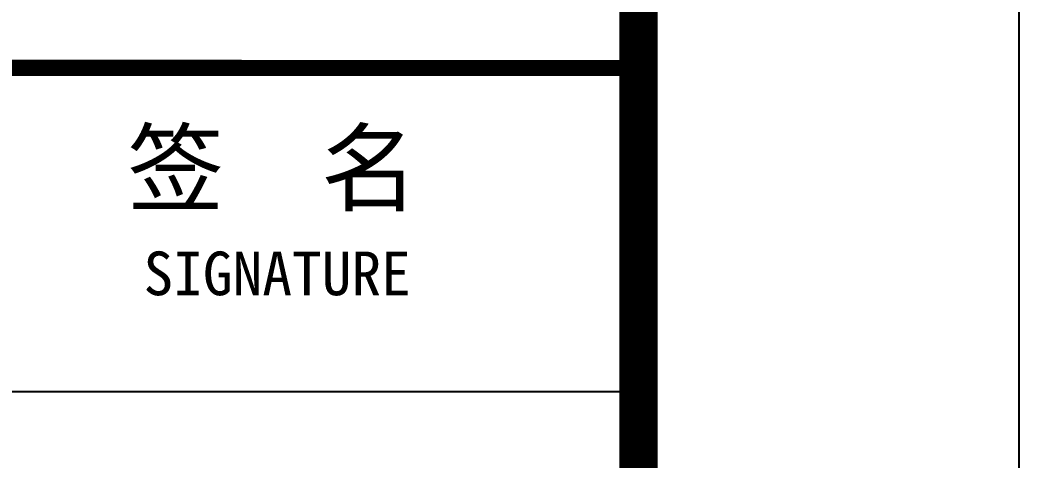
# Model space of a CAD drawing. Extents: x 4929870 to 5205508, y 4505833 to 4862647.
# Drawn here: x 5073219 to 5078470, y 4719879 to 4722192 of the extents above; entities that cross this region are included whole.
import ezdxf

# ---------------------------------------------------------------- set-up
doc = ezdxf.new("R2010")
doc.units = 0
doc.header["$LTSCALE"] = 1000
doc.header["$MEASUREMENT"] = 0
doc.layers.add('PUB_TEXT', color=7, linetype='CONTINUOUS')
doc.layers.add('PUB_TITLE', color=4, linetype='CONTINUOUS')
doc.styles.add('TQ', font='')
doc.styles.get('TQ').set_extended_font_data('SimSun')

msp = doc.modelspace()

# ---------------------------------------------------------------- linework, layer by layer
at = {"layer": 'PUB_TITLE'}
msp.add_line((5065246.9, 4720240.2, 0), (5076466.8, 4720239.6, 0), dxfattribs=at)
msp.add_lwpolyline([(4929870.1, 4688496.1), (5078470.1, 4688496.1), (5078470.1, 4772496.1), (4929870.1, 4772496.1)], close=True, dxfattribs=at)
at = {"layer": 'PUB_TITLE', "const_width": 200}
msp.add_lwpolyline([(4934870.1, 4690496.1), (5076470.1, 4690496.1), (5076470.1, 4770496.1), (4934870.1, 4770496.1)], close=True, dxfattribs=at)
at = {"layer": 'PUB_TITLE', "lineweight": 40, "const_width": 85}
msp.add_lwpolyline([(5065247, 4721940.2), (5076466.9, 4721939.5)], dxfattribs=at)

# ---------------------------------------------------------------- texts
at = {"layer": 'PUB_TEXT', "attachment_point": 1, "rotation": 359.9964, "style": 'TQ'}
for s, insert, char_height, width in [('签  名', (5073782, 4721599.7), 374, 2948.127), ('SIGNATURE', (5073868.3, 4720974.8), 229.5, 4799.073)]:
    msp.add_mtext(s, dxfattribs=dict(at, insert=insert, char_height=char_height, width=width))

doc.saveas('drawing.dxf')
